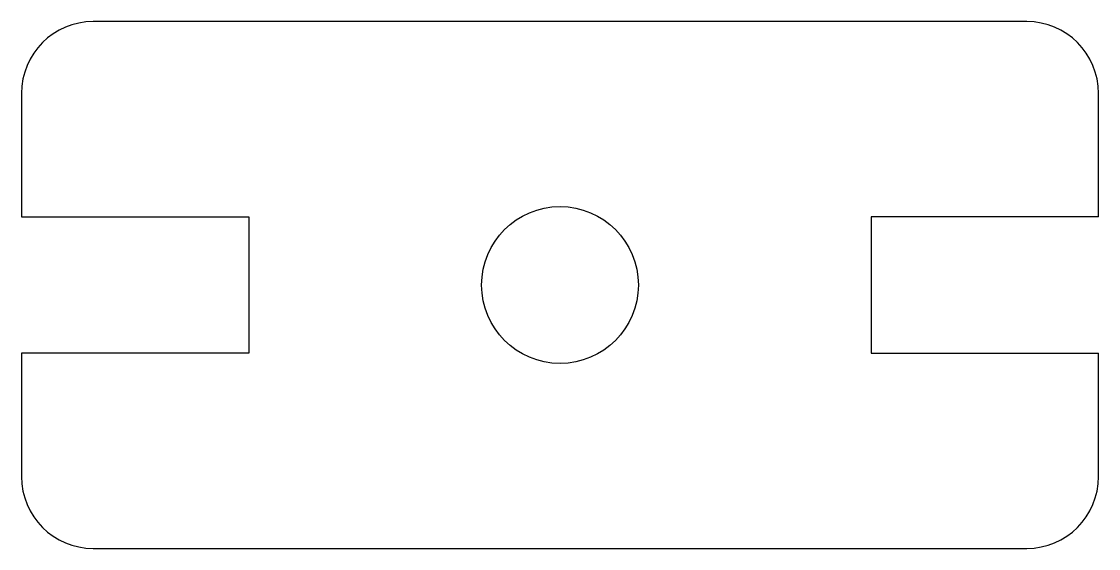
# Model space of a CAD drawing. Extents: x 0 to 45, y 0 to 22.
import ezdxf

# ---------------------------------------------------------------- set-up
doc = ezdxf.new("R2010")
doc.units = 0
doc.layers.add('Shape2DView', color=7, linetype='CONTINUOUS')

msp = doc.modelspace()

# ---------------------------------------------------------------- linework, layer by layer
at = {"layer": 'Shape2DView'}
for p, q in [((42, 22), (3, 22)), ((0, 19), (0, 13.85)), ((45, 13.85), (45, 19)), ((0, 13.85), (9.5, 13.85)), ((9.5, 13.85), (9.5, 8.15)), ((35.5, 13.85), (35.5, 8.15)), ((45, 13.85), (35.5, 13.85)), ((9.5, 8.15), (0, 8.15)), ((0, 8.15), (0, 3)), ((35.5, 8.15), (45, 8.15)), ((45, 3), (45, 8.15)), ((3, 0), (42, 0))]:
    msp.add_line(p, q, dxfattribs=at)
msp.add_circle((22.5, 11), 3.275, dxfattribs=at)
for centre, start, end in [((3, 19), 90, 180), ((42, 19), 0, 90), ((3, 3), -180, -90), ((42, 3), -90, 0)]:
    msp.add_arc(centre, 3, start, end, dxfattribs=at)

doc.saveas('drawing.dxf')
